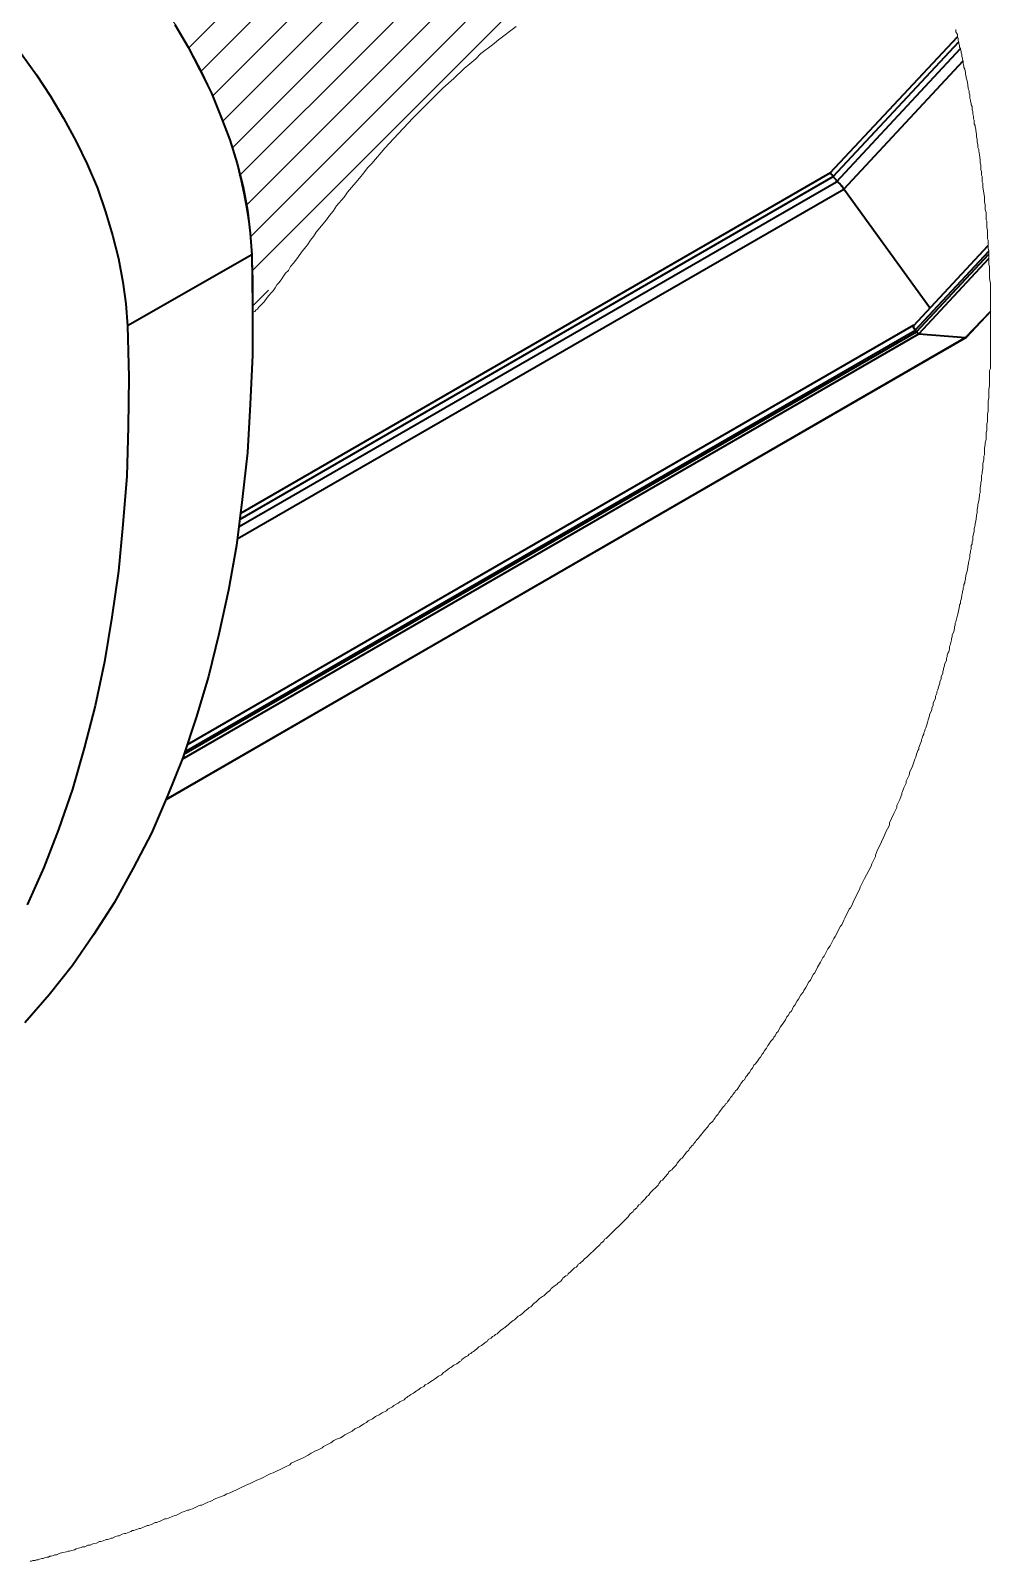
# Model space of a CAD drawing. Header units: feet. Extents: x -12372 to 90117, y -14865 to 4121.
# Drawn here: x -174.95 to -168.04, y 44.05 to 55.07 of the extents above; entities that cross this region are included whole.
import ezdxf

# ---------------------------------------------------------------- set-up
doc = ezdxf.new("R2010")
doc.units = ezdxf.units.FT
doc.header["$MEASUREMENT"] = 0
doc.layers.add('PDF_0', color=7, linetype='Continuous')
doc.layers.add('PDF_Ediciones', color=1, linetype='Continuous')

msp = doc.modelspace()

# ---------------------------------------------------------------- linework, layer by layer
at = {"layer": 'PDF_0', "lineweight": 18}
msp.add_lwpolyline([(-168.284, 55.082), (-168.284, 55.066), (-168.273, 55.045), (-168.273, 55.029), (-168.268, 55.018), (-168.268, 55.003), (-168.262, 54.992), (-168.262, 54.981), (-168.257, 54.966), (-168.257, 54.955), (-168.252, 54.945), (-168.252, 54.939), (-168.247, 54.923), (-168.247, 54.913), (-168.241, 54.902), (-168.241, 54.887), (-168.236, 54.876), (-168.236, 54.865), (-168.231, 54.855), (-168.231, 54.834), (-168.226, 54.818), (-168.226, 54.808), (-168.22, 54.797), (-168.215, 54.771), (-168.215, 54.76), (-168.21, 54.744), (-168.21, 54.734), (-168.204, 54.713), (-168.199, 54.686), (-168.199, 54.676), (-168.194, 54.649), (-168.189, 54.639), (-168.189, 54.623), (-168.183, 54.612), (-168.183, 54.586), (-168.178, 54.576), (-168.178, 54.565), (-168.173, 54.549), (-168.173, 54.539), (-168.168, 54.528), (-168.168, 54.502), (-168.162, 54.491), (-168.162, 54.475), (-168.157, 54.454), (-168.157, 54.439), (-168.152, 54.428), (-168.152, 54.402), (-168.146, 54.391), (-168.146, 54.381), (-168.141, 54.365), (-168.141, 54.354), (-168.136, 54.328), (-168.136, 54.307), (-168.131, 54.291), (-168.131, 54.27), (-168.125, 54.254), (-168.125, 54.233), (-168.12, 54.217), (-168.12, 54.207), (-168.115, 54.18), (-168.11, 54.143), (-168.11, 54.122), (-168.104, 54.106), (-168.104, 54.07), (-168.099, 54.059), (-168.099, 54.033), (-168.094, 54.022), (-168.094, 53.985), (-168.089, 53.975), (-168.089, 53.948), (-168.078, 53.875), (-168.078, 53.838), (-168.073, 53.822), (-168.073, 53.785), (-168.067, 53.764), (-168.067, 53.711), (-168.062, 53.701), (-168.062, 53.653), (-168.057, 53.637), (-168.057, 53.574), (-168.052, 53.564), (-168.052, 53.506), (-168.046, 53.485), (-168.046, 53.39), (-168.041, 53.374), (-168.041, 53.289), (-168.036, 53.253), (-168.036, 52.641), (-168.041, 52.625), (-168.041, 52.515), (-168.046, 52.488), (-168.046, 52.43), (-168.052, 52.404), (-168.052, 52.33), (-168.057, 52.314), (-168.057, 52.256), (-168.062, 52.241), (-168.062, 52.193), (-168.067, 52.177), (-168.067, 52.13), (-168.073, 52.104), (-168.073, 52.093), (-168.078, 52.067), (-168.078, 52.019), (-168.083, 52.009), (-168.083, 51.982), (-168.089, 51.956), (-168.089, 51.919), (-168.094, 51.893), (-168.094, 51.882), (-168.099, 51.872), (-168.099, 51.835), (-168.104, 51.819), (-168.104, 51.808), (-168.11, 51.782), (-168.11, 51.745), (-168.115, 51.735), (-168.115, 51.724), (-168.12, 51.687), (-168.125, 51.661), (-168.125, 51.65), (-168.131, 51.624), (-168.131, 51.598), (-168.136, 51.587), (-168.136, 51.576), (-168.141, 51.54), (-168.146, 51.524), (-168.146, 51.513), (-168.152, 51.487), (-168.152, 51.466), (-168.157, 51.45), (-168.162, 51.429), (-168.162, 51.403), (-168.168, 51.392), (-168.168, 51.376), (-168.173, 51.366), (-168.173, 51.339), (-168.178, 51.329), (-168.178, 51.318), (-168.183, 51.302), (-168.183, 51.281), (-168.194, 51.244), (-168.194, 51.234), (-168.199, 51.218), (-168.199, 51.207), (-168.204, 51.181), (-168.21, 51.16), (-168.215, 51.134), (-168.215, 51.123), (-168.22, 51.107), (-168.22, 51.097), (-168.226, 51.086), (-168.226, 51.07), (-168.231, 51.06), (-168.231, 51.049), (-168.236, 51.034), (-168.236, 51.023), (-168.241, 51.012), (-168.241, 51.002), (-168.247, 50.976), (-168.252, 50.965), (-168.252, 50.949), (-168.257, 50.939), (-168.257, 50.928), (-168.268, 50.881), (-168.273, 50.865), (-168.284, 50.817), (-168.289, 50.807), (-168.289, 50.791), (-168.294, 50.781), (-168.294, 50.77), (-168.299, 50.744), (-168.31, 50.723), (-168.31, 50.707), (-168.315, 50.696), (-168.315, 50.686), (-168.326, 50.649), (-168.331, 50.638), (-168.331, 50.622), (-168.336, 50.601), (-168.342, 50.591), (-168.347, 50.575), (-168.347, 50.564), (-168.352, 50.554), (-168.352, 50.538), (-168.363, 50.517), (-168.368, 50.491), (-168.373, 50.48), (-168.373, 50.47), (-168.378, 50.459), (-168.378, 50.443), (-168.389, 50.422), (-168.389, 50.406), (-168.399, 50.385), (-168.399, 50.375), (-168.405, 50.359), (-168.41, 50.348), (-168.415, 50.327), (-168.421, 50.311), (-168.421, 50.301), (-168.431, 50.28), (-168.431, 50.264), (-168.447, 50.232), (-168.447, 50.217), (-168.457, 50.195), (-168.457, 50.185), (-168.463, 50.169), (-168.473, 50.148), (-168.473, 50.138), (-168.484, 50.111), (-168.489, 50.09), (-168.494, 50.074), (-168.5, 50.053), (-168.505, 50.043), (-168.51, 50.027), (-168.515, 50.016), (-168.515, 50.006), (-168.521, 49.995), (-168.526, 49.979), (-168.531, 49.969), (-168.531, 49.958), (-168.537, 49.948), (-168.552, 49.911), (-168.552, 49.9), (-168.558, 49.89), (-168.563, 49.874), (-168.568, 49.863), (-168.573, 49.842), (-168.579, 49.827), (-168.595, 49.784), (-168.6, 49.769), (-168.616, 49.737), (-168.621, 49.711), (-168.642, 49.668), (-168.642, 49.653), (-168.658, 49.621), (-168.668, 49.595), (-168.674, 49.584), (-168.674, 49.574), (-168.679, 49.563), (-168.689, 49.537), (-168.71, 49.494), (-168.71, 49.479), (-168.732, 49.436), (-168.747, 49.4), (-168.763, 49.368), (-168.763, 49.352), (-168.79, 49.299), (-168.795, 49.284), (-168.821, 49.231), (-168.826, 49.215), (-168.848, 49.173), (-168.863, 49.136), (-168.863, 49.125), (-168.89, 49.073), (-168.895, 49.057), (-168.927, 48.994), (-168.942, 48.967), (-168.974, 48.904), (-168.979, 48.888), (-169.021, 48.804), (-169.032, 48.778), (-169.043, 48.757), (-169.053, 48.746), (-169.085, 48.683), (-169.09, 48.667), (-169.106, 48.635), (-169.116, 48.625), (-169.153, 48.551), (-169.164, 48.535), (-169.19, 48.482), (-169.206, 48.461), (-169.232, 48.409), (-169.243, 48.398), (-169.259, 48.366), (-169.28, 48.33), (-169.301, 48.287), (-169.311, 48.277), (-169.332, 48.235), (-169.343, 48.224), (-169.364, 48.182), (-169.38, 48.161), (-169.385, 48.15), (-169.401, 48.129), (-169.417, 48.098), (-169.427, 48.087), (-169.443, 48.056), (-169.454, 48.045), (-169.469, 48.013), (-169.48, 48.003), (-169.491, 47.982), (-169.501, 47.971), (-169.512, 47.95), (-169.533, 47.918), (-169.549, 47.897), (-169.564, 47.866), (-169.575, 47.855), (-169.585, 47.834), (-169.596, 47.824), (-169.601, 47.813), (-169.617, 47.797), (-169.628, 47.776), (-169.638, 47.766), (-169.649, 47.745), (-169.665, 47.723), (-169.67, 47.713), (-169.68, 47.702), (-169.691, 47.681), (-169.701, 47.671), (-169.707, 47.66), (-169.728, 47.634), (-169.738, 47.623), (-169.749, 47.602), (-169.759, 47.592), (-169.77, 47.571), (-169.78, 47.56), (-169.786, 47.549), (-169.796, 47.539), (-169.807, 47.518), (-169.817, 47.513), (-169.823, 47.502), (-169.833, 47.492), (-169.838, 47.481), (-169.86, 47.449), (-169.87, 47.439), (-169.875, 47.428), (-169.891, 47.412), (-169.896, 47.402), (-169.907, 47.391), (-169.912, 47.381), (-169.928, 47.36), (-169.933, 47.349), (-169.944, 47.344), (-169.949, 47.333), (-169.96, 47.323), (-169.991, 47.281), (-169.997, 47.27), (-170.012, 47.254), (-170.018, 47.244), (-170.028, 47.233), (-170.033, 47.223), (-170.06, 47.196), (-170.065, 47.186), (-170.076, 47.175), (-170.091, 47.154), (-170.107, 47.138), (-170.113, 47.128), (-170.123, 47.117), (-170.139, 47.096), (-170.155, 47.08), (-170.16, 47.07), (-170.171, 47.059), (-170.176, 47.049), (-170.186, 47.043), (-170.192, 47.033), (-170.202, 47.022), (-170.207, 47.012), (-170.223, 46.996), (-170.255, 46.954), (-170.265, 46.949), (-170.292, 46.917), (-170.297, 46.906), (-170.323, 46.88), (-170.329, 46.87), (-170.339, 46.864), (-170.35, 46.854), (-170.355, 46.843), (-170.381, 46.817), (-170.387, 46.806), (-170.397, 46.796), (-170.408, 46.79), (-170.424, 46.769), (-170.429, 46.759), (-170.482, 46.706), (-170.497, 46.685), (-170.508, 46.68), (-170.524, 46.659), (-170.55, 46.632), (-170.555, 46.622), (-170.566, 46.617), (-170.576, 46.606), (-170.582, 46.595), (-170.603, 46.58), (-170.608, 46.569), (-170.619, 46.559), (-170.629, 46.553), (-170.645, 46.532), (-170.803, 46.374), (-170.814, 46.369), (-170.819, 46.358), (-170.829, 46.348), (-170.84, 46.342), (-170.845, 46.332), (-170.856, 46.321), (-170.866, 46.316), (-170.945, 46.237), (-170.956, 46.232), (-170.972, 46.211), (-170.982, 46.205), (-170.993, 46.195), (-171.003, 46.19), (-171.009, 46.179), (-171.019, 46.169), (-171.03, 46.163), (-171.056, 46.137), (-171.077, 46.121), (-171.082, 46.111), (-171.093, 46.105), (-171.114, 46.089), (-171.119, 46.079), (-171.13, 46.068), (-171.151, 46.053), (-171.156, 46.047), (-171.177, 46.031), (-171.188, 46.021), (-171.198, 46.016), (-171.204, 46.005), (-171.214, 45.995), (-171.225, 45.989), (-171.251, 45.963), (-171.262, 45.958), (-171.283, 45.942), (-171.309, 45.916), (-171.32, 45.91), (-171.346, 45.884), (-171.356, 45.879), (-171.367, 45.868), (-171.388, 45.852), (-171.404, 45.836), (-171.425, 45.821), (-171.436, 45.815), (-171.462, 45.789), (-171.472, 45.784), (-171.494, 45.768), (-171.509, 45.752), (-171.53, 45.736), (-171.541, 45.726), (-171.562, 45.715), (-171.588, 45.689), (-171.599, 45.684), (-171.609, 45.673), (-171.62, 45.668), (-171.631, 45.657), (-171.652, 45.647), (-171.657, 45.636), (-171.667, 45.631), (-171.678, 45.62), (-171.699, 45.605), (-171.72, 45.594), (-171.736, 45.578), (-171.757, 45.562), (-171.768, 45.557), (-171.778, 45.547), (-171.789, 45.541), (-171.799, 45.531), (-171.81, 45.525), (-171.831, 45.51), (-171.841, 45.504), (-171.847, 45.494), (-171.857, 45.489), (-171.878, 45.473), (-171.899, 45.462), (-171.92, 45.446), (-171.931, 45.441), (-171.942, 45.431), (-171.952, 45.425), (-171.963, 45.415), (-171.973, 45.41), (-171.989, 45.394), (-172.01, 45.383), (-172.021, 45.373), (-172.031, 45.367), (-172.052, 45.352), (-172.073, 45.341), (-172.084, 45.33), (-172.105, 45.32), (-172.115, 45.309), (-172.137, 45.299), (-172.158, 45.283), (-172.168, 45.278), (-172.189, 45.262), (-172.21, 45.251), (-172.221, 45.241), (-172.231, 45.236), (-172.237, 45.23), (-172.247, 45.225), (-172.258, 45.214), (-172.289, 45.199), (-172.3, 45.188), (-172.332, 45.172), (-172.342, 45.162), (-172.374, 45.146), (-172.384, 45.135), (-172.416, 45.12), (-172.437, 45.104), (-172.453, 45.099), (-172.463, 45.093), (-172.484, 45.077), (-172.516, 45.062), (-172.527, 45.051), (-172.548, 45.041), (-172.579, 45.019), (-172.611, 45.004), (-172.632, 44.988), (-172.685, 44.961), (-172.695, 44.951), (-172.716, 44.94), (-172.743, 44.93), (-172.764, 44.919), (-172.785, 44.904), (-172.838, 44.877), (-172.848, 44.867), (-172.88, 44.851), (-172.896, 44.846), (-172.927, 44.83), (-172.948, 44.814), (-172.99, 44.793), (-173.017, 44.782), (-173.07, 44.756), (-173.08, 44.745), (-173.112, 44.73), (-173.127, 44.724), (-173.201, 44.687), (-173.217, 44.682), (-173.291, 44.645), (-173.317, 44.635), (-173.37, 44.608), (-173.386, 44.603), (-173.449, 44.571), (-173.465, 44.566), (-173.518, 44.54), (-173.533, 44.535), (-173.554, 44.524), (-173.586, 44.513), (-173.612, 44.503), (-173.655, 44.482), (-173.67, 44.477), (-173.713, 44.455), (-173.723, 44.455), (-173.739, 44.45), (-173.781, 44.429), (-173.797, 44.424), (-173.807, 44.419), (-173.818, 44.419), (-173.839, 44.408), (-173.855, 44.403), (-173.897, 44.382), (-173.923, 44.376), (-173.955, 44.361), (-173.971, 44.355), (-173.981, 44.355), (-174.013, 44.34), (-174.029, 44.334), (-174.039, 44.329), (-174.05, 44.329), (-174.071, 44.318), (-174.097, 44.308), (-174.108, 44.308), (-174.118, 44.303), (-174.134, 44.297), (-174.155, 44.287), (-174.166, 44.287), (-174.176, 44.282), (-174.192, 44.276), (-174.203, 44.271), (-174.213, 44.271), (-174.224, 44.266), (-174.25, 44.255), (-174.261, 44.25), (-174.271, 44.25), (-174.287, 44.245), (-174.308, 44.234), (-174.319, 44.234), (-174.335, 44.229), (-174.356, 44.218), (-174.366, 44.218), (-174.377, 44.213), (-174.393, 44.208), (-174.403, 44.208), (-174.424, 44.197), (-174.44, 44.192), (-174.45, 44.192), (-174.472, 44.181), (-174.498, 44.176), (-174.519, 44.166), (-174.535, 44.166), (-174.556, 44.155), (-174.572, 44.155), (-174.582, 44.15), (-174.603, 44.145), (-174.619, 44.139), (-174.63, 44.134), (-174.651, 44.129), (-174.667, 44.123), (-174.677, 44.123), (-174.688, 44.118), (-174.714, 44.113), (-174.735, 44.108), (-174.751, 44.102), (-174.761, 44.097), (-174.772, 44.097), (-174.783, 44.092), (-174.798, 44.087), (-174.809, 44.087), (-174.819, 44.081), (-174.83, 44.081), (-174.846, 44.076), (-174.856, 44.071), (-174.867, 44.071), (-174.883, 44.065), (-174.893, 44.06), (-174.904, 44.06), (-174.914, 44.055), (-174.93, 44.055), (-174.941, 44.05), (-174.951, 44.05)], dxfattribs=at)
at = {"layer": 'PDF_0', "lineweight": 35}
for points in [[(-173.908, 55.118), (-173.813, 54.955), (-173.728, 54.792), (-173.644, 54.623), (-173.576, 54.454), (-173.512, 54.286), (-173.46, 54.117), (-173.417, 53.948), (-173.386, 53.78), (-173.365, 53.616), (-173.354, 53.458), (-174.25, 52.947)], [(-175.014, 54.908), (-174.904, 54.755), (-174.804, 54.602), (-174.709, 54.444), (-174.619, 54.275), (-174.54, 54.112), (-174.466, 53.938), (-174.408, 53.769), (-174.356, 53.6), (-174.313, 53.432), (-174.282, 53.263), (-174.261, 53.105), (-174.25, 52.947), (-174.24, 52.578), (-174.245, 52.22), (-174.255, 51.866), (-174.282, 51.518), (-174.313, 51.181), (-174.361, 50.849), (-174.414, 50.528), (-174.482, 50.211), (-174.561, 49.906), (-174.646, 49.61), (-174.746, 49.321), (-174.851, 49.046), (-174.972, 48.778)], [(-173.444, 51.503), (-169.143, 53.985), (-168.252, 54.945)], [(-173.433, 51.598), (-169.19, 54.049)], [(-168.589, 52.947), (-168.052, 53.527)], [(-173.354, 53.458), (-173.349, 53.094), (-173.349, 52.736), (-173.365, 52.383), (-173.386, 52.035), (-173.423, 51.698), (-173.465, 51.366), (-173.523, 51.044), (-173.591, 50.728), (-173.665, 50.422), (-173.755, 50.127), (-173.85, 49.837), (-173.96, 49.563), (-174.076, 49.294), (-174.208, 49.041), (-174.345, 48.793), (-174.493, 48.562), (-174.646, 48.34), (-174.814, 48.129), (-174.988, 47.929)], [(-168.036, 53.052), (-168.21, 52.863), (-173.971, 49.537)]]:
    msp.add_lwpolyline(points, dxfattribs=at)
for points in [[(-169.142, 53.997, -0.071018), (-169.169, 54.022), (-169.19, 54.049), (-168.273, 55.029)], [(-168.473, 53.079), (-169.09, 53.933, 0.136647), (-169.147, 53.99, -0.139455), (-169.094, 53.938)], [(-173.818, 49.932), (-168.589, 52.952), (-168.589, 52.936), (-168.579, 52.926), (-168.579, 52.915), (-168.568, 52.905, 0.136085), (-168.552, 52.889), (-168.215, 52.863), (-168.21, 52.863), (-168.215, 52.863)]]:
    msp.add_lwpolyline(points, format="xyb", dxfattribs=at)
at = {"layer": 'PDF_0', "color": 8, "lineweight": 35, "true_color": 0x7f7f7f}
for points in [[(-173.438, 51.555), (-169.169, 54.022), (-168.262, 54.992)], [(-173.46, 51.413), (-169.09, 53.933), (-168.231, 54.855)], [(-173.839, 49.879), (-168.579, 52.915), (-168.046, 53.485)], [(-173.855, 49.827), (-168.552, 52.889), (-168.046, 53.432)], [(-173.844, 49.863), (-168.568, 52.905), (-168.046, 53.463)], [(-173.971, 49.537), (-168.215, 52.863), (-168.036, 53.052)]]:
    msp.add_lwpolyline(points, dxfattribs=at)
at = {"layer": 'PDF_0', "lineweight": 35}
for centre, start, end in [((-168.55, 52.955), 180.5878, 226.7632), ((-168.534, 52.934), 210.9266, 242.5178)]:
    msp.add_arc(centre, 0.0448, start, end, dxfattribs=at)
at = {"layer": 'PDF_Ediciones', "color": 240, "lineweight": 9, "true_color": 0xec1f24}
for points in [[(-169.622, 58.102), (-173.496, 54.228)], [(-169.912, 58.07), (-173.56, 54.423)], [(-170.36, 57.88), (-173.633, 54.607)], [(-169.522, 57.944), (-173.444, 54.027)], [(-169.427, 57.786), (-173.396, 53.811)], [(-170.819, 57.675), (-173.718, 54.781)], [(-169.327, 57.627), (-173.365, 53.585)], [(-171.309, 57.443), (-173.807, 54.95)], [(-169.232, 57.464), (-173.354, 53.342)], [(-173.233, 53.205), (-173.349, 53.089)]]:
    msp.add_lwpolyline(points, dxfattribs=at)
at = {"layer": 'PDF_Ediciones', "color": 7, "lineweight": 9}
msp.add_lwpolyline([(-173.347, 53.047, 0.242098), (-174.703, 55.993)], format="xyb", dxfattribs=at)
at = {"layer": 'PDF_Ediciones', "lineweight": 9}
msp.add_lwpolyline([(-173.349, 53.042), (-173.344, 53.047), (-173.333, 53.052), (-173.323, 53.063), (-173.312, 53.068), (-173.307, 53.079), (-173.265, 53.121), (-173.243, 53.152), (-173.228, 53.168), (-173.217, 53.184), (-173.201, 53.2), (-173.185, 53.221), (-173.175, 53.242), (-173.159, 53.258), (-173.143, 53.279), (-173.127, 53.305), (-173.112, 53.326), (-173.091, 53.347), (-173.075, 53.374), (-173.054, 53.4), (-173.038, 53.421), (-173.017, 53.448), (-172.996, 53.479), (-172.954, 53.532), (-172.932, 53.564), (-172.911, 53.59), (-172.89, 53.622), (-172.864, 53.653), (-172.843, 53.68), (-172.817, 53.711), (-172.795, 53.743), (-172.769, 53.774), (-172.743, 53.811), (-172.69, 53.875), (-172.664, 53.911), (-172.637, 53.943), (-172.606, 53.98), (-172.579, 54.012), (-172.548, 54.049), (-172.521, 54.085), (-172.49, 54.117), (-172.395, 54.228), (-172.332, 54.296), (-172.195, 54.444), (-171.978, 54.66), (-171.899, 54.728), (-171.826, 54.802), (-171.783, 54.834), (-171.741, 54.871), (-171.704, 54.908), (-171.62, 54.971), (-171.578, 55.008), (-171.451, 55.103)], dxfattribs=at)

doc.saveas('drawing.dxf')
